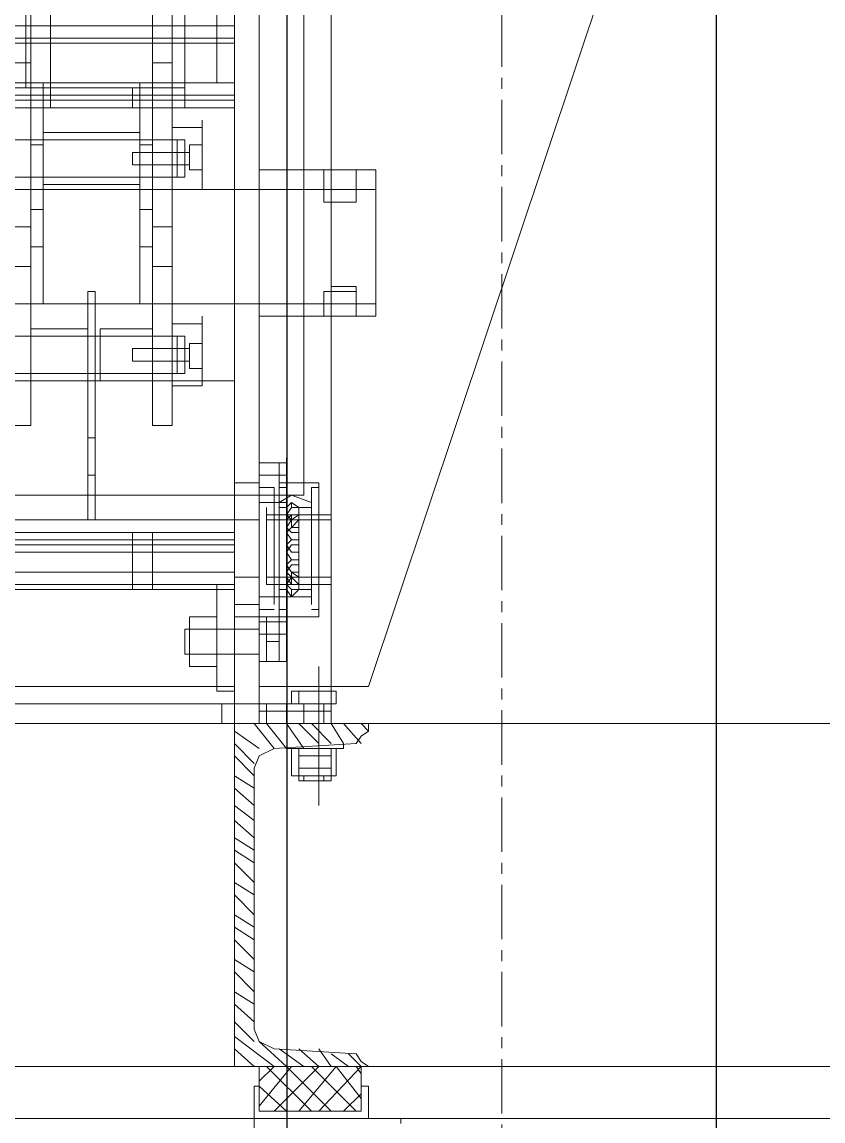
# Model space of a CAD drawing. Header units: millimetres. Extents: x 3220 to 226993, y 817 to 176024.
# Drawn here: x 123969 to 124436, y 146232 to 146872 of the extents above; entities that cross this region are included whole.
import ezdxf

# ---------------------------------------------------------------- set-up
doc = ezdxf.new("R2010")
doc.units = ezdxf.units.MM
doc.linetypes.add('AXES', pattern=[50.8, 31.75, -6.35, 6.35, -6.35])
doc.layers.add('Axe', color=1, linetype='AXES', lineweight=9)

# ---------------------------------------------------------------- blocks, each defined once
blk = doc.blocks.new('ligne broyage 2')
at = {"color": 7, "linetype": 'Continuous', "lineweight": 5, "true_color": 0x000007}
for points in [[(1697.35, 9545.77), (1697.35, 8427.57)], [(1697.35, 8427.57), (1697.35, 9545.77)], [(1711.82, 9545.77), (1711.82, 8427.57)], [(1747.99, 9338.91), (1747.99, 8468.07)], [(1759.56, 9338.91), (1759.56, 8468.07)], [(1830.44, 9338.91), (1830.44, 8468.07)], [(1740.75, 9153.75), (1740.75, 8653.23)], [(1818.87, 9142.18), (1818.87, 8664.81)], [(1833.33, 9142.18), (1833.33, 8664.81)], [(1655.4, 8617.07), (1655.4, 8945.44)], [(1671.32, 8945.44), (1671.32, 8617.07)], [(1721.95, 8667.7), (1721.95, 8790.66)], [(2440.9, 8700.97), (1711.82, 8700.97)], [(1711.82, 8700.97), (2440.9, 8700.97)], [(1711.82, 8693.74), (2440.9, 8693.74)], [(2440.9, 8690.85), (1711.82, 8690.85)], [(1711.82, 8690.85), (2440.9, 8690.85)], [(1759.56, 8679.27), (1747.99, 8679.27)], [(1840.57, 8679.27), (1830.44, 8679.27)], [(2440.9, 8667.7), (1711.82, 8667.7)], [(1711.82, 8667.7), (1721.95, 8667.7), (1721.95, 8667.7)], [(1759.56, 8667.7), (1766.79, 8667.7)], [(1759.56, 8667.7), (1759.56, 8572.23)], [(1766.79, 8667.7), (1766.79, 8572.23)], [(1823.21, 8667.7), (1830.44, 8667.7)], [(1823.21, 8667.7), (1823.21, 8572.23)], [(1830.44, 8667.7), (1830.44, 8572.23)], [(1740.75, 8664.81), (1771.13, 8664.81)], [(1818.87, 8664.81), (1771.13, 8664.81)], [(1771.13, 8664.81), (1771.13, 8653.23)], [(1818.87, 8653.23), (1818.87, 8664.81)], [(1818.87, 8664.81), (1833.33, 8664.81)], [(1833.33, 8664.81), (2315.04, 8664.81)], [(2440.9, 8660.47), (1711.82, 8660.47)], [(1711.82, 8660.47), (2440.9, 8660.47)], [(2440.9, 8657.57), (1711.82, 8657.57)], [(1711.82, 8657.57), (2440.9, 8657.57)], [(1711.82, 8657.57), (2440.9, 8657.57)], [(1747.99, 8657.57), (1759.56, 8657.57)], [(1830.44, 8657.57), (1840.57, 8657.57)], [(2440.9, 8653.23), (1711.82, 8653.23)], [(1740.75, 8653.23), (1771.13, 8653.23)], [(1818.87, 8653.23), (1771.13, 8653.23)], [(1818.87, 8653.23), (2329.51, 8653.23)], [(1730.63, 8641.66), (1730.63, 8646)], [(1730.63, 8605.5), (1730.63, 8641.66), (1747.99, 8641.66)], [(1730.63, 8605.5), (1730.63, 8641.66)], [(1747.99, 8641.66), (1747.99, 8646)], [(1747.99, 8641.66), (1747.99, 8605.5)], [(1823.21, 8638.77), (1766.79, 8638.77)], [(1766.79, 8608.39), (1766.79, 8638.77)], [(1823.21, 8608.39), (1823.21, 8638.77)], [(1737.86, 8631.54), (1730.63, 8631.54)], [(1737.86, 8631.54), (1737.86, 8617.07)], [(2400.39, 8634.43), (1740.75, 8634.43)], [(1745.09, 8634.43), (1745.09, 8612.73)], [(1747.99, 8634.43), (1745.09, 8634.43)], [(1766.79, 8634.43), (1759.56, 8634.43)], [(1759.56, 8631.54), (1766.79, 8631.54)], [(1823.21, 8634.43), (1766.79, 8634.43)], [(1830.44, 8634.43), (1823.21, 8634.43)], [(1823.21, 8631.54), (1830.44, 8631.54)], [(1745.09, 8627.2), (1737.86, 8627.2)], [(1745.09, 8627.2), (1745.09, 8619.96), (1740.75, 8619.96)], [(1740.75, 8627.2), (1745.09, 8627.2), (1745.09, 8627.2)], [(1771.13, 8627.2), (1771.13, 8619.96), (1740.75, 8619.96)], [(1771.13, 8627.2), (1740.75, 8627.2)], [(1629.37, 8617.07), (1629.37, 8605.5)], [(1671.32, 8605.5), (1671.32, 8617.07), (1629.37, 8617.07)], [(1640.94, 8617.07), (1640.94, 8605.5)], [(1655.4, 8617.07), (1655.4, 8605.5)], [(1659.74, 8605.5), (1659.74, 8617.07)], [(1697.35, 8617.07), (1671.32, 8617.07)], [(1730.63, 8617.07), (1737.86, 8617.07)], [(1737.86, 8619.96), (1745.09, 8619.96)], [(1740.75, 8612.73), (1740.75, 8617.07)], [(1740.75, 8612.73), (2400.39, 8612.73)], [(1745.09, 8612.73), (1747.99, 8612.73)], [(1759.56, 8612.73), (1766.79, 8612.73)], [(1766.79, 8612.73), (1823.21, 8612.73)], [(1823.21, 8612.73), (1830.44, 8612.73)], [(1629.37, 8538.95), (1629.37, 8605.5)], [(2495.87, 8605.5), (1629.37, 8605.5)], [(1640.94, 8605.5), (1640.94, 8598.26)], [(1655.4, 8538.95), (1655.4, 8605.5)], [(1659.74, 8598.26), (1659.74, 8605.5)], [(1671.32, 8605.5), (1671.32, 8538.95)], [(1730.63, 8605.5), (1747.99, 8605.5)], [(1747.99, 8605.5), (1747.99, 8608.39)], [(1766.79, 8608.39), (1823.21, 8608.39)], [(1766.79, 8593.92), (1759.56, 8593.92)], [(1830.44, 8593.92), (1823.21, 8593.92)], [(1759.56, 8583.8), (1747.99, 8583.8)], [(1840.57, 8583.8), (1830.44, 8583.8)], [(1759.56, 8572.23), (1766.79, 8572.23), (1766.79, 8538.95)], [(1759.56, 8572.23), (1759.56, 8538.95)], [(1759.56, 8572.23), (1766.79, 8572.23)], [(1823.21, 8572.23), (1830.44, 8572.23), (1830.44, 8538.95)], [(1823.21, 8572.23), (1823.21, 8538.95)], [(1823.21, 8572.23), (1830.44, 8572.23)], [(1747.99, 8560.65), (1759.56, 8560.65)], [(1830.44, 8560.65), (1840.57, 8560.65)], [(1640.94, 8538.95), (1640.94, 8546.19), (1659.74, 8546.19), (1655.4, 8546.19), (1655.4, 8549.08), (1640.94, 8549.08), (1640.94, 8546.19)], [(1659.74, 8538.95), (1659.74, 8546.19)], [(1797.17, 8546.19), (1792.83, 8546.19)], [(1792.83, 8413.1), (1792.83, 8546.19)], [(1797.17, 8413.1), (1797.17, 8546.19)], [(1629.37, 8538.95), (1629.37, 8531.72), (1697.35, 8531.72)], [(2495.87, 8538.95), (1629.37, 8538.95)], [(1640.94, 8538.95), (1640.94, 8531.72)], [(1655.4, 8538.95), (1655.4, 8531.72)], [(1659.74, 8531.72), (1659.74, 8538.95)], [(1671.32, 8531.72), (1671.32, 8538.95)], [(1759.56, 8538.95), (1766.79, 8538.95)], [(1823.21, 8538.95), (1830.44, 8538.95)], [(1655.4, 8301.72), (1655.4, 8531.72)], [(1671.32, 8531.72), (1671.32, 8427.57)], [(1730.63, 8527.38), (1730.63, 8531.72)], [(1730.63, 8491.22), (1730.63, 8527.38), (1730.63, 8527.38)], [(1747.99, 8491.22), (1747.99, 8527.38), (1730.63, 8527.38), (1730.63, 8491.22)], [(1747.99, 8527.38), (1747.99, 8531.72)], [(2400.39, 8520.15), (1740.75, 8520.15)], [(1745.09, 8520.15), (1745.09, 8498.45)], [(1747.99, 8520.15), (1745.09, 8520.15)], [(1789.94, 8524.49), (1759.56, 8524.49)], [(1789.94, 8520.15), (1759.56, 8520.15)], [(1789.94, 8524.49), (1789.94, 8494.11)], [(1797.17, 8520.15), (1792.83, 8520.15)], [(1797.17, 8524.49), (1797.17, 8494.11)], [(1830.44, 8524.49), (1797.17, 8524.49)], [(1830.44, 8520.15), (1797.17, 8520.15)], [(1830.44, 8524.49), (1830.44, 8494.11)], [(1737.86, 8515.81), (1730.63, 8515.81)], [(1737.86, 8515.81), (1737.86, 8501.34)], [(1745.09, 8512.92), (1737.86, 8512.92)], [(1745.09, 8512.92), (1745.09, 8505.68), (1740.75, 8505.68)], [(1740.75, 8512.92), (1745.09, 8512.92), (1745.09, 8512.92)], [(1771.13, 8512.92), (1771.13, 8505.68), (1740.75, 8505.68)], [(1771.13, 8512.92), (1740.75, 8512.92)], [(1730.63, 8501.34), (1737.86, 8501.34)], [(1737.86, 8505.68), (1745.09, 8505.68)], [(1740.75, 8498.45), (1740.75, 8501.34)], [(1740.75, 8498.45), (2400.39, 8498.45)], [(1745.09, 8498.45), (1747.99, 8498.45)], [(1759.56, 8498.45), (1789.94, 8498.45)], [(1792.83, 8498.45), (1797.17, 8498.45)], [(1797.17, 8498.45), (1830.44, 8498.45)], [(1711.82, 8494.11), (2440.9, 8494.11)], [(1711.82, 8494.11), (1711.82, 8427.57)], [(1730.63, 8491.22), (1747.99, 8491.22)], [(1747.99, 8491.22), (1747.99, 8494.11)], [(1759.56, 8494.11), (1789.94, 8494.11)], [(1797.17, 8494.11), (1830.44, 8494.11)], [(1747.99, 8468.07), (1759.56, 8468.07)], [(1830.44, 8468.07), (1840.57, 8468.07)], [(1797.17, 8460.84), (1792.83, 8460.84)], [(1681.44, 8446.37), (1681.44, 8449.27)], [(1681.44, 8420.33), (1681.44, 8446.37), (1697.35, 8446.37)], [(1685.78, 8446.37), (1685.78, 8442.03)], [(1681.44, 8434.8), (1685.78, 8434.8), (1685.78, 8442.03)], [(1697.35, 8439.14), (1681.44, 8439.14)], [(1685.78, 8434.8), (1685.78, 8439.14)], [(1792.83, 8439.14), (1797.17, 8439.14)], [(1662.64, 8356.69), (1662.64, 8434.8)], [(1662.64, 8434.8), (1681.44, 8434.8), (1681.44, 8434.8)], [(1662.64, 8431.91), (1662.64, 8434.8)], [(1666.98, 8431.91), (1662.64, 8431.91)], [(1666.98, 8427.57), (1666.98, 8431.91)], [(1681.44, 8431.91), (1681.44, 8434.8)], [(1685.78, 8431.91), (1681.44, 8431.91), (1681.44, 8431.91)], [(1685.78, 8431.91), (1685.78, 8434.8)], [(1685.78, 8431.91), (1685.78, 8434.8), (1685.78, 8434.8)], [(1685.78, 8427.57), (1685.78, 8431.91)], [(1697.35, 8431.91), (1688.68, 8431.91)], [(1688.68, 8427.57), (1688.68, 8431.91)], [(1711.82, 8434.8), (1697.35, 8434.8)], [(1711.82, 8434.8), (1697.35, 8434.8)], [(1666.98, 8363.92), (1666.98, 8427.57)], [(1678.55, 8427.57), (1666.98, 8423.23)], [(1666.98, 8423.23), (1666.98, 8427.57)], [(1678.55, 8427.57), (1666.98, 8423.23)], [(1671.32, 8427.57), (2481.4, 8427.57)], [(1685.78, 8423.23), (1678.55, 8427.57), (1678.55, 8427.57)], [(1685.78, 8423.23), (1678.55, 8427.57)], [(1685.78, 8423.23), (1685.78, 8427.57)], [(1688.68, 8363.92), (1688.68, 8427.57)], [(1711.82, 8427.57), (1697.35, 8427.57)], [(1697.35, 8427.57), (1711.82, 8427.57)], [(1655.4, 8416), (1655.4, 8420.33), (1655.4, 8420.33)], [(1666.98, 8368.26), (1666.98, 8423.23)], [(1666.98, 8368.26), (1666.98, 8423.23)], [(1674.21, 8420.33), (1666.98, 8420.33), (1666.98, 8420.33)], [(1685.78, 8420.33), (1681.44, 8420.33), (1678.55, 8423.23), (1674.21, 8420.33)], [(1674.21, 8372.6), (1674.21, 8420.33)], [(1681.44, 8423.23), (1697.35, 8423.23)], [(1681.44, 8372.6), (1681.44, 8420.33)], [(1681.44, 8408.76), (1681.44, 8420.33)], [(1685.78, 8368.26), (1685.78, 8423.23)], [(1685.78, 8368.26), (1685.78, 8423.23)], [(1685.78, 8416), (1685.78, 8420.33), (1685.78, 8420.33)], [(1693.02, 8416), (1693.02, 8420.33)], [(1655.4, 8375.49), (1655.4, 8416)], [(1655.4, 8416), (1674.21, 8416), (1674.21, 8416)], [(1655.4, 8413.1), (1693.02, 8413.1), (1693.02, 8413.1)], [(1674.21, 8416), (1678.55, 8413.1), (1681.44, 8416)], [(1681.44, 8416), (1693.02, 8416), (1693.02, 8416)], [(1685.78, 8387.06), (1685.78, 8416)], [(1693.02, 8375.49), (1693.02, 8416)], [(1693.02, 8413.1), (1693.02, 8416)], [(1711.82, 8413.1), (1697.35, 8413.1)], [(2440.9, 8413.1), (1711.82, 8413.1)], [(1711.82, 8413.1), (2440.9, 8413.1), (1711.82, 8413.1), (2440.9, 8413.1)], [(1797.17, 8413.1), (1792.83, 8413.1)], [(1681.44, 8405.87), (1681.44, 8408.76)], [(1681.44, 8401.53), (1681.44, 8405.87), (1681.44, 8356.69)], [(1711.82, 8405.87), (2440.9, 8405.87)], [(2440.9, 8405.87), (1711.82, 8405.87), (1711.82, 8405.87)], [(2440.9, 8405.87), (1711.82, 8405.87)], [(2440.9, 8405.87), (1711.82, 8405.87)], [(1759.56, 8405.87), (1759.56, 8401.53), (1759.56, 8401.53)], [(1771.13, 8405.87), (1759.56, 8405.87), (1759.56, 8405.87)], [(1771.13, 8401.53), (1771.13, 8405.87), (1771.13, 8405.87)], [(1711.82, 8401.53), (2440.9, 8401.53)], [(1711.82, 8401.53), (2440.9, 8401.53)], [(2440.9, 8398.64), (1711.82, 8398.64)], [(1711.82, 8398.64), (2440.9, 8398.64)], [(1759.56, 8401.53), (1759.56, 8394.3), (1771.13, 8394.3), (1759.56, 8394.3)], [(1771.13, 8394.3), (1771.13, 8401.53)], [(1711.82, 8394.3), (2440.9, 8394.3)], [(1711.82, 8394.3), (2440.9, 8394.3)], [(1711.82, 8394.3), (2440.9, 8394.3)], [(1711.82, 8394.3), (2440.9, 8394.3)], [(2440.9, 8394.3), (1711.82, 8394.3)], [(1759.56, 8394.3), (1759.56, 8382.72)], [(1759.56, 8394.3), (1771.13, 8394.3), (1771.13, 8394.3)], [(1771.13, 8382.72), (1771.13, 8394.3)], [(1681.44, 8389.96), (1681.44, 8387.06)], [(1685.78, 8375.49), (1685.78, 8387.06), (1685.78, 8387.06)], [(1655.4, 8379.83), (1655.4, 8382.72)], [(1655.4, 8379.83), (1693.02, 8379.83)], [(1681.44, 8375.49), (1678.55, 8379.83), (1674.21, 8375.49), (1655.4, 8375.49)], [(1693.02, 8379.83), (1693.02, 8382.72)], [(1693.02, 8375.49), (1693.02, 8379.83)], [(1697.35, 8379.83), (1711.82, 8379.83)], [(1711.82, 8382.72), (2440.9, 8382.72)], [(1711.82, 8382.72), (2440.9, 8382.72), (1711.82, 8382.72), (2440.9, 8382.72)], [(1759.56, 8382.72), (1771.13, 8382.72), (1771.13, 8382.72)], [(1759.56, 8382.72), (1759.56, 8372.6), (1759.56, 8372.6)], [(1771.13, 8382.72), (1759.56, 8382.72), (1759.56, 8382.72)], [(1771.13, 8372.6), (1771.13, 8382.72)], [(1693.02, 8375.49), (1681.44, 8375.49), (1681.44, 8375.49)], [(1711.82, 8375.49), (2440.9, 8375.49)], [(1711.82, 8375.49), (1721.95, 8375.49)], [(1721.95, 8316.18), (1721.95, 8375.49)], [(1759.56, 8372.6), (1759.56, 8375.49), (1759.56, 8375.49)], [(1771.13, 8372.6), (1771.13, 8375.49), (1771.13, 8375.49)], [(1666.98, 8372.6), (1674.21, 8372.6)], [(1666.98, 8368.26), (1685.78, 8368.26)], [(1666.98, 8368.26), (1685.78, 8368.26), (1685.78, 8368.26)], [(1666.98, 8363.92), (1666.98, 8368.26)], [(1674.21, 8372.6), (1678.55, 8368.26), (1681.44, 8372.6)], [(1681.44, 8372.6), (1685.78, 8372.6)], [(1697.35, 8368.26), (1681.44, 8368.26)], [(1685.78, 8368.26), (1685.78, 8372.6)], [(1685.78, 8363.92), (1685.78, 8368.26)], [(1688.68, 8363.92), (1688.68, 8368.26)], [(1711.82, 8372.6), (2440.9, 8372.6)], [(1711.82, 8372.6), (1721.95, 8372.6)], [(1763.9, 8372.6), (1771.13, 8372.6), (1771.13, 8372.6)], [(1662.64, 8361.03), (1662.64, 8363.92)], [(1662.64, 8361.03), (1666.98, 8361.03)], [(1681.44, 8361.03), (1681.44, 8363.92)], [(1681.44, 8361.03), (1681.44, 8363.92)], [(1685.78, 8361.03), (1681.44, 8361.03)], [(1685.78, 8361.03), (1685.78, 8363.92)], [(1685.78, 8356.69), (1685.78, 8361.03)], [(1685.78, 8361.03), (1685.78, 8356.69), (1685.78, 8356.69)], [(1685.78, 8356.69), (1685.78, 8361.03)], [(1688.68, 8361.03), (1697.35, 8361.03)], [(1711.82, 8363.92), (1697.35, 8363.92)], [(1711.82, 8363.92), (1697.35, 8363.92)], [(1662.64, 8356.69), (1681.44, 8356.69), (1681.44, 8356.69)], [(1681.44, 8356.69), (1681.44, 8353.79)], [(1681.44, 8356.69), (1685.78, 8356.69)], [(1681.44, 8346.56), (1681.44, 8356.69), (1681.44, 8356.69)], [(1681.44, 8353.79), (1681.44, 8330.65)], [(1681.44, 8353.79), (1697.35, 8353.79)], [(1685.78, 8356.69), (1685.78, 8342.22)], [(1685.78, 8356.69), (1693.02, 8356.69), (1693.02, 8342.22)], [(1685.78, 8349.45), (1685.78, 8356.69)], [(1685.78, 8349.45), (1685.78, 8353.79), (1685.78, 8353.79)], [(1697.35, 8356.69), (1693.02, 8356.69)], [(1711.82, 8356.69), (1697.35, 8356.69)], [(1697.35, 8356.69), (1711.82, 8356.69)], [(1721.95, 8356.69), (1721.95, 8353.79), (1721.95, 8353.79)], [(1721.95, 8356.69), (1737.86, 8356.69), (1737.86, 8356.69)], [(1721.95, 8349.45), (1721.95, 8356.69), (1721.95, 8356.69)], [(1721.95, 8349.45), (1737.86, 8349.45), (1737.86, 8353.79)], [(1721.95, 8353.79), (1721.95, 8349.45), (1721.95, 8349.45)], [(1737.86, 8349.45), (1737.86, 8356.69), (1737.86, 8353.79)], [(1737.86, 8353.79), (1737.86, 8330.65)], [(1681.44, 8346.56), (1681.44, 8349.45)], [(1685.78, 8349.45), (1685.78, 8346.56)], [(1737.86, 8349.45), (1697.35, 8349.45)], [(1721.95, 8334.99), (1721.95, 8349.45), (1721.95, 8349.45)], [(1737.86, 8334.99), (1737.86, 8349.45), (1737.86, 8349.45)], [(1737.86, 8349.45), (1737.86, 8334.99)], [(1740.75, 8349.45), (1737.86, 8349.45), (1737.86, 8349.45)], [(1740.75, 8349.45), (1740.75, 8334.99)], [(1681.44, 8346.56), (1697.35, 8346.56)], [(1685.78, 8342.22), (1685.78, 8330.65)], [(1685.78, 8342.22), (1693.02, 8342.22)], [(1693.02, 8342.22), (1693.02, 8330.65)], [(1697.35, 8334.99), (1737.86, 8334.99)], [(1721.95, 8334.99), (1737.86, 8334.99)], [(1737.86, 8334.99), (1721.95, 8334.99), (1721.95, 8330.65)], [(1737.86, 8334.99), (1721.95, 8334.99), (1721.95, 8327.75), (1721.95, 8330.65)], [(1737.86, 8327.75), (1737.86, 8334.99), (1737.86, 8330.65)], [(1737.86, 8334.99), (1740.75, 8334.99), (1740.75, 8334.99)], [(1681.44, 8330.65), (1697.35, 8330.65), (1697.35, 8330.65)], [(1737.86, 8327.75), (1737.86, 8330.65)], [(1662.64, 8246.75), (1662.64, 8327.75)], [(1721.95, 8327.75), (1737.86, 8327.75), (1737.86, 8327.75)], [(1655.4, 8316.18), (1697.35, 8316.18)], [(1674.21, 8316.18), (1655.4, 8316.18)], [(1711.82, 8316.18), (2440.9, 8316.18)], [(1711.82, 8316.18), (2440.9, 8316.18)], [(1711.82, 8316.18), (1721.95, 8316.18), (1721.95, 8313.29), (1711.82, 8313.29)], [(1652.51, 8313.29), (1652.51, 8306.05)], [(1678.55, 8313.29), (1678.55, 8306.05), (1652.51, 8306.05)], [(1655.4, 8313.29), (1652.51, 8313.29), (1652.51, 8313.29)], [(1674.21, 8313.29), (1655.4, 8313.29), (1655.4, 8313.29)], [(1655.4, 8313.29), (1655.4, 8306.05)], [(1678.55, 8313.29), (1674.21, 8313.29), (1674.21, 8313.29)], [(1674.21, 8313.29), (1674.21, 8306.05)], [(1681.44, 8306.05), (1655.4, 8306.05), (1655.4, 8294.48)], [(1655.4, 8301.72), (1697.35, 8301.72), (1697.35, 8306.05)], [(1671.32, 8306.05), (1659.74, 8306.05)], [(1671.32, 8294.48), (1659.74, 8294.48), (1659.74, 8306.05)], [(1671.32, 8294.48), (1671.32, 8306.05)], [(1681.44, 8306.05), (2488.63, 8306.05)], [(1681.44, 8306.05), (1681.44, 8294.48)], [(1681.44, 8294.48), (1681.44, 8306.05)], [(1693.02, 8294.48), (1693.02, 8306.05)], [(1697.35, 8306.05), (1697.35, 8294.48)], [(1711.82, 8306.05), (1711.82, 8294.48)], [(1711.82, 8306.05), (1711.82, 8294.48)], [(1719.05, 8294.48), (1719.05, 8306.05)], [(156.75, 8294.48), (2514.67, 8294.48)], [(1633.71, 8290.14), (1638.05, 8294.48)], [(1688.68, 8104.98), (1640.94, 8102.09), (1638.05, 8097.75), (1633.71, 8094.85), (1711.82, 8094.85), (1711.82, 8294.48), (1633.71, 8294.48), (1633.71, 8290.14)], [(1688.68, 8104.98), (1640.94, 8102.09), (1638.05, 8097.75), (1633.71, 8094.85), (1711.82, 8094.85), (1711.82, 8294.48), (1633.71, 8294.48), (1633.71, 8290.14)], [(1633.71, 8290.14), (1638.05, 8287.25), (1640.94, 8282.91), (1688.68, 8280.02)], [(1633.71, 8290.14), (1638.05, 8287.25), (1640.94, 8282.91), (1688.68, 8280.02)], [(1638.05, 8282.91), (1648.17, 8294.48)], [(1648.17, 8282.91), (1655.4, 8294.48)], [(1655.4, 8294.48), (1681.44, 8294.48)], [(1655.4, 8282.91), (1666.98, 8294.48)], [(1655.4, 8294.48), (1681.44, 8294.48)], [(1655.4, 8294.48), (1681.44, 8294.48)], [(1671.32, 8294.48), (1659.74, 8294.48)], [(1662.64, 8282.91), (1674.21, 8294.48)], [(1671.32, 8280.02), (1681.44, 8294.48)], [(1681.44, 8294.48), (2488.63, 8294.48)], [(1681.44, 8280.02), (1693.02, 8294.48)], [(1681.44, 8294.48), (2514.67, 8294.48), (2514.67, 8294.48)], [(1681.44, 8294.48), (2488.63, 8294.48)], [(1688.68, 8280.02), (1700.25, 8294.48)], [(1697.35, 8280.02), (1711.82, 8290.14)], [(1648.17, 8280.02), (1648.17, 8282.91)], [(1648.17, 8280.02), (1648.17, 8282.91)], [(1678.55, 8275.68), (1678.55, 8280.02), (1674.21, 8280.02), (1674.21, 8275.68), (1655.4, 8275.68), (1655.4, 8280.02), (1652.51, 8280.02), (1652.51, 8275.68)], [(1700.25, 8268.44), (1697.35, 8275.68), (1688.68, 8280.02)], [(1700.25, 8268.44), (1697.35, 8275.68), (1688.68, 8280.02)], [(1700.25, 8271.34), (1711.82, 8282.91)], [(1652.51, 8275.68), (1652.51, 8268.44)], [(1655.4, 8275.68), (1655.4, 8268.44)], [(1674.21, 8275.68), (1674.21, 8268.44)], [(1678.55, 8275.68), (1678.55, 8268.44)], [(1700.25, 8264.1), (1711.82, 8275.68)], [(1652.51, 8268.44), (1652.51, 8264.1), (1655.4, 8264.1), (1655.4, 8268.44), (1674.21, 8268.44), (1674.21, 8264.1), (1678.55, 8264.1), (1678.55, 8268.44)], [(1674.21, 8264.1), (1655.4, 8264.1)], [(1655.4, 8264.1), (1655.4, 8261.21)], [(1659.74, 8264.1), (1659.74, 8261.21)], [(1671.32, 8264.1), (1671.32, 8261.21)], [(1674.21, 8264.1), (1674.21, 8261.21)], [(1700.25, 8268.44), (1700.25, 8116.55), (1700.25, 8116.55)], [(1700.25, 8268.44), (1700.25, 8116.55), (1700.25, 8116.55)], [(1700.25, 8256.87), (1711.82, 8264.1)], [(1659.74, 8261.21), (1655.4, 8261.21)], [(1671.32, 8261.21), (1674.21, 8261.21), (1655.4, 8261.21)], [(1671.32, 8261.21), (1659.74, 8261.21)], [(1700.25, 8246.75), (1711.82, 8256.87)], [(1700.25, 8238.07), (1711.82, 8246.75)], [(1700.25, 8227.94), (1711.82, 8238.07)], [(1700.25, 8220.71), (1711.82, 8227.94)], [(1700.25, 8213.47), (1711.82, 8220.71)], [(1700.25, 8201.9), (1711.82, 8213.47)], [(1700.25, 8194.67), (1711.82, 8201.9)], [(1700.25, 8183.1), (1711.82, 8194.67)], [(1700.25, 8175.86), (1711.82, 8183.1)], [(1700.25, 8168.63), (1711.82, 8175.86)], [(1700.25, 8157.06), (1711.82, 8168.63)], [(1700.25, 8149.82), (1711.82, 8157.06)], [(1700.25, 8138.25), (1711.82, 8149.82)], [(1700.25, 8131.02), (1711.82, 8138.25)], [(1700.25, 8120.89), (1711.82, 8131.02)], [(1700.25, 8109.32), (1711.82, 8120.89)], [(1688.68, 8104.98), (1697.35, 8109.32), (1700.25, 8116.55)], [(1688.68, 8104.98), (1697.35, 8109.32), (1700.25, 8116.55)], [(1688.68, 8094.85), (1711.82, 8112.21)], [(1655.4, 8094.85), (1662.64, 8104.98)], [(1662.64, 8094.85), (1674.21, 8104.98)], [(1671.32, 8094.85), (1685.78, 8104.98)], [(1681.44, 8094.85), (1697.35, 8109.32)], [(1700.25, 8094.85), (1711.82, 8104.98)], [(1638.05, 8094.85), (1645.28, 8102.09)], [(1645.28, 8094.85), (1655.4, 8102.09)], [(156.75, 8094.85), (2514.67, 8094.85)], [(1697.35, 8068.82), (1697.35, 8083.28), (1700.25, 8083.28), (1700.25, 8064.48), (1633.71, 8064.48), (1633.71, 8083.28), (1638.05, 8083.28), (1638.05, 8068.82), (1638.05, 8094.85)], [(1638.05, 8094.85), (1697.35, 8094.85)], [(1638.05, 8094.85), (1697.35, 8094.85), (1697.35, 8068.82), (1638.05, 8068.82)], [(1638.05, 8068.82), (1638.05, 8094.85), (1697.35, 8094.85), (1638.05, 8094.85)], [(1638.05, 8090.51), (1640.94, 8094.85)], [(1638.05, 8076.05), (1652.51, 8094.85)], [(1662.64, 8068.82), (1638.05, 8094.85)], [(1640.94, 8068.82), (1666.98, 8094.85)], [(1674.21, 8068.82), (1652.51, 8094.85)], [(1655.4, 8068.82), (1681.44, 8094.85)], [(1688.68, 8068.82), (1662.64, 8094.85)], [(1666.98, 8068.82), (1693.02, 8094.85)], [(1697.35, 8071.71), (1678.55, 8094.85)], [(1697.35, 8086.17), (1688.68, 8094.85)], [(1697.35, 8094.85), (1697.35, 8068.82)], [(1707.48, 8094.85), (1711.82, 8094.85)], [(1648.17, 8068.82), (1638.05, 8078.94)], [(1681.44, 8068.82), (1697.35, 8083.28)], [(1697.35, 8068.82), (1697.35, 8071.71)], [(-1428.7, 8064.48), (2448.13, 8064.48)]]:
    blk.add_lwpolyline(points, dxfattribs=at)
at = {"color": 7, "linetype": 'Continuous', "lineweight": 15, "true_color": 0x000007}
for points in [[(1496.28, 8727.01), (1633.71, 8316.18), (1633.71, 8316.18)], [(1633.71, 8316.18), (1655.4, 8316.18), (1655.4, 8316.18)], [(156.75, 8294.48), (2514.67, 8294.48)], [(156.75, 8094.85), (2514.67, 8094.85)], [(1700.25, 8064.48), (1700.25, 7824.34), (1614.9, 7824.34)], [(1700.25, 8064.48), (1614.9, 8064.48), (1614.9, 8064.48)], [(1614.9, 8061.58), (1614.9, 8064.48), (1614.9, 8064.48)]]:
    blk.add_lwpolyline(points, dxfattribs=at)
at = {"color": 7, "linetype": 'Continuous', "lineweight": 5, "true_color": 0x000007}
for points in [[(1740.75, 8634.43), (1740.75, 8612.73)], [(1640.94, 8598.26), (1659.74, 8598.26)], [(1740.75, 8520.15), (1740.75, 8498.45)], [(1697.35, 8427.57), (1697.35, 8306.05)], [(1711.82, 8427.57), (1711.82, 8306.05)], [(1674.21, 8416), (1678.55, 8413.1), (1678.55, 8416), (1681.44, 8416), (1678.55, 8420.33), (1678.55, 8423.23), (1674.21, 8420.33)], [(1681.44, 8416), (1678.55, 8420.33), (1674.21, 8420.33), (1674.21, 8413.1), (1678.55, 8413.1)], [(1681.44, 8413.1), (1678.55, 8416), (1674.21, 8416), (1674.21, 8413.1), (1678.55, 8408.76), (1678.55, 8413.1)], [(1681.44, 8408.76), (1678.55, 8413.1), (1674.21, 8413.1), (1674.21, 8405.87), (1678.55, 8405.87)], [(2440.9, 8413.1), (1711.82, 8413.1)], [(1681.44, 8405.87), (1678.55, 8408.76), (1674.21, 8408.76), (1674.21, 8401.53), (1678.55, 8401.53)], [(1759.56, 8401.53), (1771.13, 8401.53), (1771.13, 8405.87), (1759.56, 8405.87)], [(1681.44, 8398.64), (1678.55, 8401.53), (1674.21, 8401.53), (1674.21, 8394.3), (1678.55, 8394.3)], [(1681.44, 8394.3), (1678.55, 8398.64), (1674.21, 8398.64), (1674.21, 8389.96), (1678.55, 8389.96)], [(2440.9, 8401.53), (1711.82, 8401.53)], [(1711.82, 8401.53), (2440.9, 8401.53)], [(1681.44, 8387.06), (1678.55, 8389.96), (1674.21, 8389.96), (1674.21, 8382.72), (1678.55, 8382.72)], [(1681.44, 8382.72), (1678.55, 8387.06), (1674.21, 8387.06), (1674.21, 8379.83), (1678.55, 8379.83)], [(1681.44, 8379.83), (1678.55, 8379.83), (1678.55, 8382.72), (1674.21, 8379.83), (1674.21, 8375.49), (1678.55, 8375.49)], [(1681.44, 8375.49), (1678.55, 8379.83), (1674.21, 8379.83), (1674.21, 8372.6), (1678.55, 8372.6), (1681.44, 8375.49), (1678.55, 8375.49), (1678.55, 8379.83), (1674.21, 8375.49), (1674.21, 8372.6), (1678.55, 8368.26), (1678.55, 8372.6)], [(2440.9, 8382.72), (1711.82, 8382.72)], [(1759.56, 8382.72), (1771.13, 8382.72)], [(1759.56, 8382.72), (1771.13, 8382.72)], [(1763.9, 8372.6), (1759.56, 8372.6), (1771.13, 8372.6)], [(1721.95, 8349.45), (1737.86, 8349.45)], [(1681.44, 8280.02), (1648.17, 8280.02)], [(1638.05, 8068.82), (1697.35, 8068.82), (1697.35, 8083.28), (1700.25, 8083.28), (1700.25, 8064.48), (1633.71, 8064.48), (1633.71, 8083.28), (1638.05, 8083.28)]]:
    blk.add_lwpolyline(points, close=True, dxfattribs=at)

msp = doc.modelspace()

# ---------------------------------------------------------------- linework, layer by layer
at = {"color": 30}
for points in [[(125168.69, 142453.31), (125168.69, 142556.15, 0.093489), (125160.1, 142601.68), (124149.64, 145184.85, -0.093489), (124123.87, 145321.46), (124123.87, 154096.43)], [(125418.69, 142453.31), (125418.69, 142556.15, 0.093489), (125392.92, 142692.76), (124382.46, 145275.93, -0.093489), (124373.87, 145321.46), (124373.87, 154096.43)]]:
    msp.add_lwpolyline(points, format="xyb", dxfattribs=at)
at = {"layer": 'Axe'}
msp.add_lwpolyline([(125293.69, 142453.31), (125293.69, 142556.15, 0.093489), (125276.51, 142647.22), (124266.05, 145230.39, -0.093489), (124248.87, 145321.46), (124248.87, 154096.43)], format="xyb", dxfattribs=at)

# ---------------------------------------------------------------- block references
at = {"xscale": -1}
msp.add_blockref('ligne broyage 2', (125804.85, 138168.54), dxfattribs=at)

doc.saveas('drawing.dxf')
